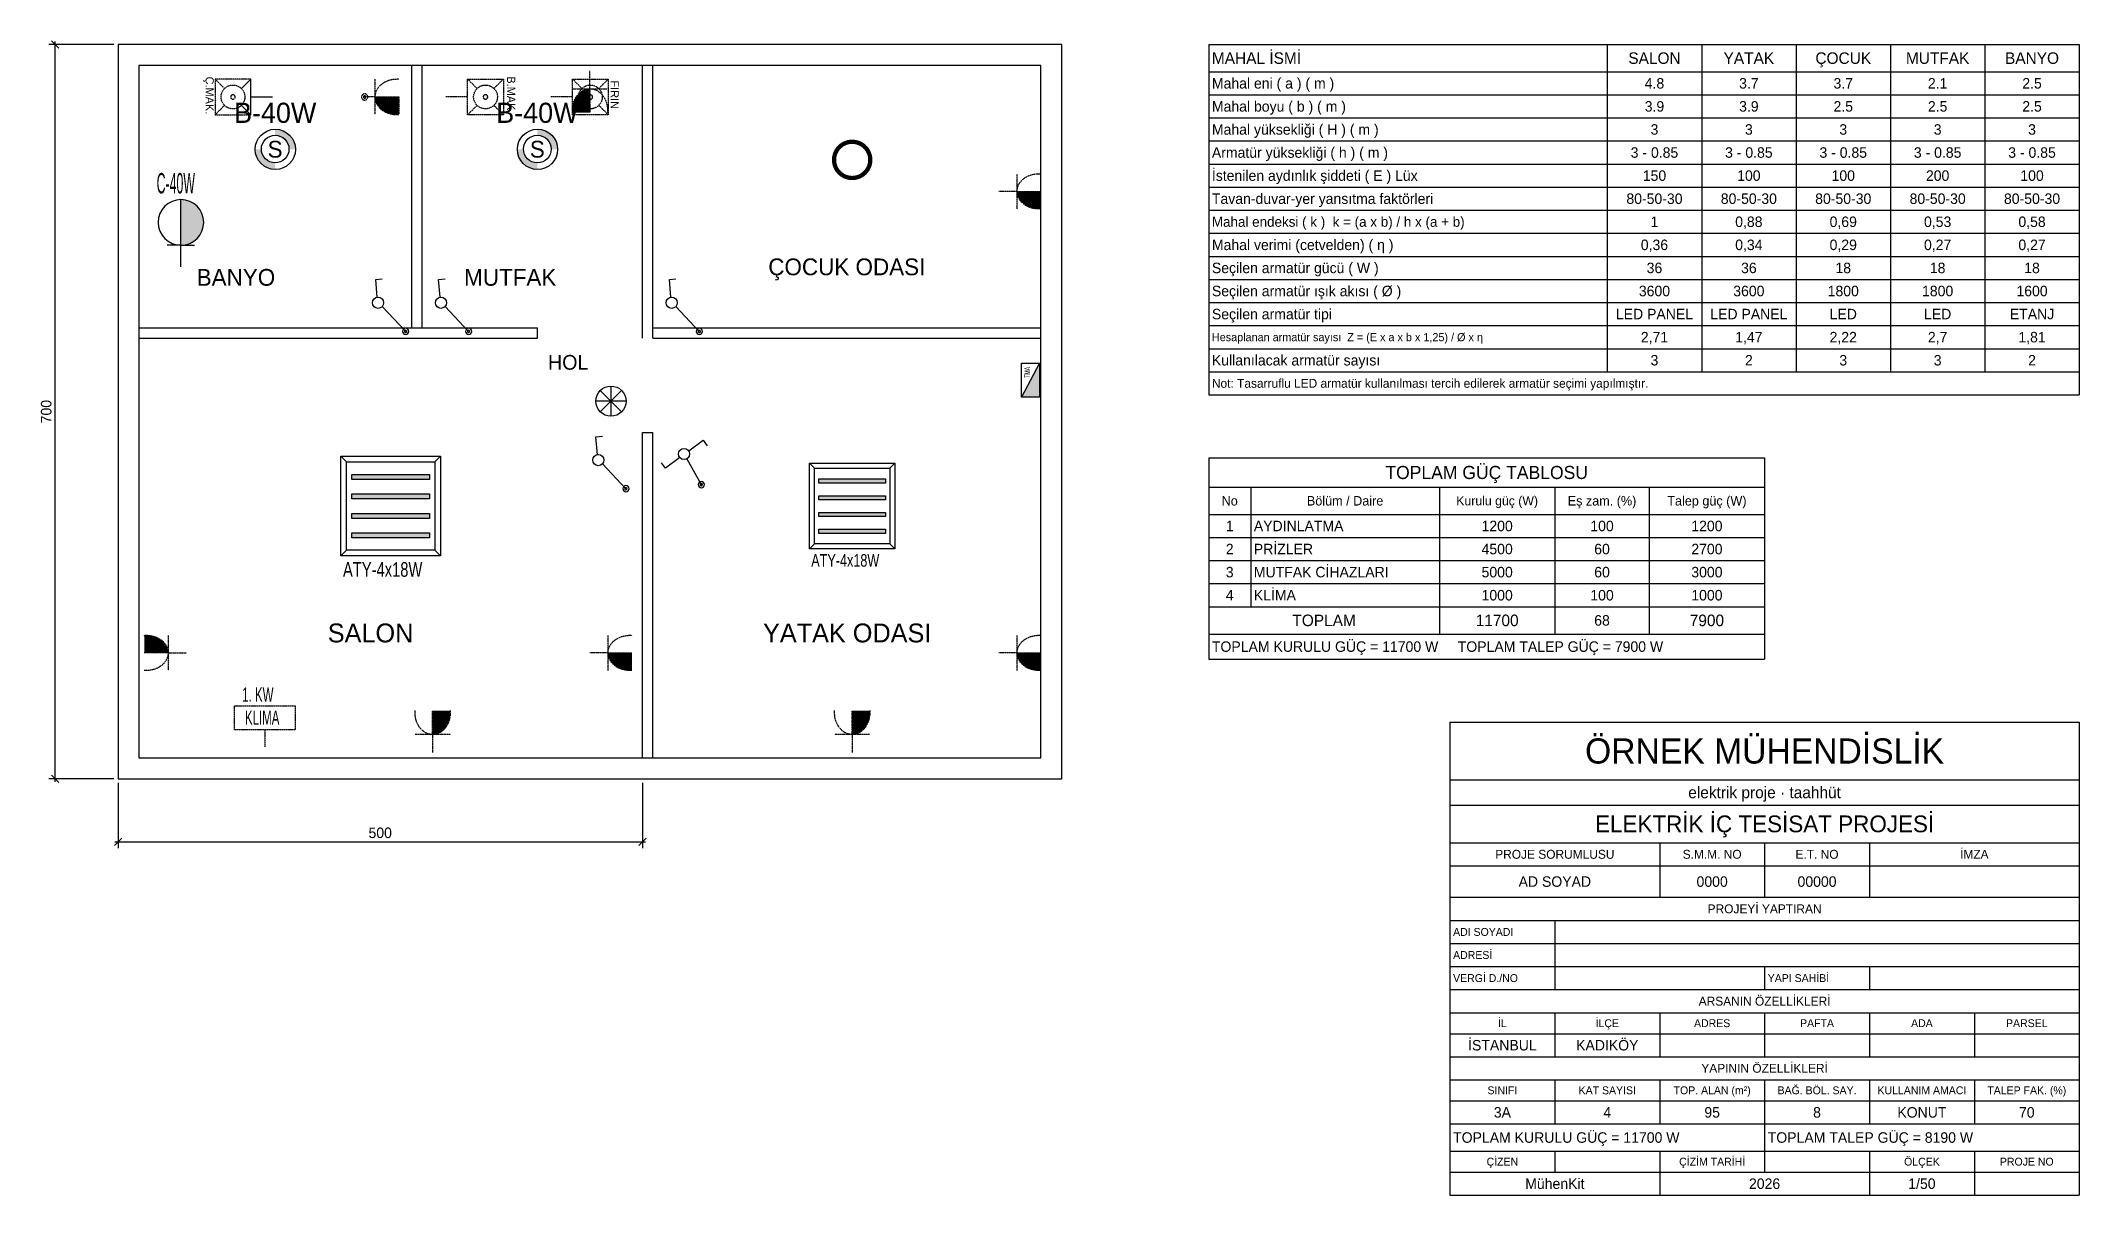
# Model space of a CAD drawing. Header units: centimetres. Extents: x -73 to 1870, y -396 to 704.
import ezdxf
from ezdxf.enums import TextEntityAlignment as Align

# ---------------------------------------------------------------- set-up
doc = ezdxf.new("R2010")
doc.units = ezdxf.units.CM
doc.linetypes.add('DASHDOT2', pattern=[1.778, 1.27, -0.254, 0, -0.254])

# ---------------------------------------------------------------- blocks, each defined once
blk = doc.blocks.new('MKC_MK_AYD_ATY4X18W_2')
for points in [[(-26.4, 21.5), (-26.4, 18.1), (26.4, 18.1), (26.4, 21.5)], [(-26.4, 8.2), (-26.4, 4.8), (26.4, 4.8), (26.4, 8.2)], [(-26.4, -5), (-26.4, -8.4), (26.4, -8.4), (26.4, -5)], [(-26.4, -18.3), (-26.4, -21.7), (26.4, -21.7), (26.4, -18.3)]]:
    blk.add_hatch(color=2).paths.add_polyline_path(points)
at = {"color": 2}
for p, q in [((-30, 30), (-34, 34)), ((30, 30), (34, 34)), ((-34, -34), (-30, -30)), ((34, -34), (30, -30))]:
    blk.add_line(p, q, dxfattribs=at)
at = {"color": 2, "elevation": 0}
for points in [[(-34, 34), (34, 34), (34, -34), (-34, -34)], [(-26.4, 21.5), (26.4, 21.5), (26.4, 18.1), (-26.4, 18.1)], [(-26.4, 8.2), (26.4, 8.2), (26.4, 4.8), (-26.4, 4.8)], [(-26.4, -5), (26.4, -5), (26.4, -8.4), (-26.4, -8.4)], [(-26.4, -18.3), (26.4, -18.3), (26.4, -21.7), (-26.4, -21.7)]]:
    blk.add_lwpolyline(points, close=True, dxfattribs=at)
blk.add_lwpolyline([(-30, 30), (30, 30), (30, -30), (-30, -30), (-30, 30)], dxfattribs=at)
at = {"color": 2, "width": 0.75}
blk.add_text('ATY-4x18W', height=10, dxfattribs=at).set_placement((-32.5, -48.2))
blk = doc.blocks.new('MKC_MK_AYD_B40W_S_2')
h = blk.add_hatch(color=2)
h.paths.add_polyline_path([(-8.3, 0.1), (-12, 0.1, 0.412214), (-0.2, -12), (-0.2, -8, -0.407769)])
h.paths.add_polyline_path([(8.1, 0.1), (12, 0.1, 0.416216), (-0.2, 12), (-0.2, 8.4, -0.420688)])
at = {"color": 2}
for centre, radius in [((0, 0), 12), ((-0.1, 0.2), 8.22)]:
    blk.add_circle(centre, radius, dxfattribs=at)
for s, height, p in [('B-40W', 12, (-24.6, 15.8)), ('S', 10, (-4.6, -4.9))]:
    blk.add_text(s, height=height, dxfattribs=at).set_placement(p)
blk = doc.blocks.new('MKC_MK_AYD_V1_40W_2')
at = {"color": 2}
blk.add_lwpolyline([(-9.5, 0, 0, 0, 1), (9.5, 0, 0, 0, 1), (-9.5, 0, 0, 0, 0), (-12.1, 0, 0, 0, -1), (12.1, 0, 0, 0, -1), (-12.1, 0, 0, 0, 0), (-10.8, 0, 2.56, 2.56, -1), (10.8, 0, 2.56, 2.56, -1), (-10.8, 0, 2.56, 2.56, -1)], format="xyseb", dxfattribs=at)
blk = doc.blocks.new('MKC_MK_AYD_N3X20W_2')
at = {"color": 2}
for p, q in [((12, 0), (-12, 0)), ((8.5, 8.5), (-8.5, -8.5)), ((-8.5, 8.5), (8.5, -8.5)), ((0, 12), (0, -12))]:
    blk.add_line(p, q, dxfattribs=at)
blk.add_circle((0, 0), 12, dxfattribs=at)
blk = doc.blocks.new('MKC_MK_AYD_C40W_2')
h = blk.add_hatch(color=2)
edge = h.paths.add_edge_path()
edge.add_arc((0, 8), 16.7, -90, 90)
edge.add_line((0, 24.7), (0, -8.7))
at = {"color": 2}
for p, q in [((0, -8.7), (0, 24.7)), ((0, -8.7), (-10, -8.7)), ((0, -8.7), (10, -8.7)), ((0, -24.7), (0, -8.7))]:
    blk.add_line(p, q, dxfattribs=at)
for start, end in [(90, 270), (270, 90)]:
    blk.add_arc((0, 8), 16.7, start, end, dxfattribs=at)
at = {"color": 2, "width": 0.45}
blk.add_text('C-40W', height=15, dxfattribs=at).set_placement((-17.8, 29.2))
blk = doc.blocks.new('MKC_MK_ANH_ADI_3')
at = {"color": 3}
for p, q in [((-10.2, 18.5), (-5.7, 18.9)), ((-9.2, 6.4), (-10.2, 18.5)), ((10.2, -16.8), (-5.7, 0.2))]:
    blk.add_line(p, q, dxfattribs=at)
blk.add_circle((-8.6, 2.7), 3.8, dxfattribs=at)
for major_axis, start_param, end_param in [((-0.01, 2.13), 3.136906, 9.420091), ((-0.572, 0.572), -1.272527, 1.869065), ((0.572, 0.572), 3.439862, 6.581454)]:
    blk.add_ellipse((10.2, -16.8), major_axis=major_axis, ratio=1, start_param=start_param, end_param=end_param, dxfattribs=at)
blk = doc.blocks.new('MKC_MK_ANH_VAVIEN_3')
at = {"color": 3}
for p, q in [((3, 9), (12.8, 16.2)), ((12.8, 16.2), (15.5, 12.5)), ((-12.8, -2.7), (-15.5, 0.9)), ((-3, 4.5), (-12.8, -2.7)), ((1.6, 3.6), (11.5, -14))]:
    blk.add_line(p, q, dxfattribs=at)
blk.add_circle((-0.2, 6.9), 3.8, dxfattribs=at)
for major_axis, start_param, end_param in [((-0.01, 2.13), 3.136906, 9.420091), ((-0.572, 0.572), -1.272527, 1.869065), ((0.572, 0.572), 3.439862, 6.581454)]:
    blk.add_ellipse((11.5, -14), major_axis=major_axis, ratio=1, start_param=start_param, end_param=end_param, dxfattribs=at)
blk = doc.blocks.new('MKC_MK_PRZ_TOPRAKLI_1')
at = {"linetype": 'DASHDOT2', "ltscale": 0.8}
h = blk.add_hatch(color=1, dxfattribs=at)
edge = h.paths.add_edge_path()
edge.add_line((0, -2), (0, -2))
edge.add_ellipse((0, 13), major_axis=(0, -15), ratio=0.8, start_angle=0.1301, end_angle=95.9647)
edge.add_line((12, 14.3), (0, 14.3))
edge.add_line((0, 14.3), (0, -2))
at = {"color": 1, "linetype": 'DASHDOT2', "ltscale": 0.8}
for p, q in [((0, -2), (0, 14.3)), ((11.9, -2), (-12, -2)), ((0, -2), (0, -14.3))]:
    blk.add_line(p, q, dxfattribs=at)
at = {"color": 1, "linetype": 'DASHDOT2', "ltscale": 0.8, "extrusion": (0, 0, -1)}
blk.add_ellipse((0, 13), major_axis=(0, -15), ratio=0.8, start_param=4.628997, end_param=7.937373, dxfattribs=at)
blk = doc.blocks.new('MKC_MK_PRZ_ETANJ_1')
h = blk.add_hatch(color=1)
edge = h.paths.add_edge_path()
edge.add_ellipse((-11.4, 0), major_axis=(15, 0), ratio=0.8, start_angle=360, end_angle=95.9647)
edge.add_line((-12.7, 12), (-12.7, 0))
edge.add_line((-12.7, 0), (3.6, 0))
at = {"color": 1, "linetype": 'DASHDOT2', "ltscale": 0.8}
for p, q in [((-12.7, 0), (-12.7, 12)), ((3.6, -12), (3.6, 12)), ((3.6, 0), (-12.7, 0)), ((3.6, 0), (10.6, 0))]:
    blk.add_line(p, q, dxfattribs=at)
for centre, major_axis, ratio, start_param, end_param in [((-11.4, 0), (15, 0), 0.8, 4.628997, 7.937373), ((10.6, 0), (-0.01, 2.13), 1, 3.136906, 9.420091), ((10.6, 0), (-0.572, 0.572), 1, -1.272527, 1.869065), ((10.6, 0), (0.572, 0.572), 1, 3.439862, 6.581454)]:
    blk.add_ellipse(centre, major_axis=major_axis, ratio=ratio, start_param=start_param, end_param=end_param, dxfattribs=at)
blk = doc.blocks.new('MKC_MK_KLIMA_1KW_4')
at = {"color": 4, "linetype": 'DASHDOT2', "ltscale": 0.8}
blk.add_line((0, -2.6), (0, -15.1), dxfattribs=at)
blk.add_lwpolyline([(-22.2, -2.6), (-22.2, 15.1), (22.2, 15.1), (22.2, -2.6)], close=True, dxfattribs=at)
at = {"color": 4, "linetype": 'DASHDOT2', "ltscale": 0.8, "width": 0.6}
for s, p in [('1. KW', (-16.6, 18)), ('KLIMA', (-14.6, 1.1))]:
    blk.add_text(s, height=10.5, dxfattribs=at).set_placement(p)
blk = doc.blocks.new('MKC_MK_BMAK_6')
at = {"color": 6, "linetype": 'DASHDOT2', "ltscale": 0.8}
for p, q in [((-5.1, 0), (-21.1, 0)), ((-5.1, -13.1), (-5.1, 13.1)), ((-5.1, 13.1), (21.1, 13.1)), ((1.8, 6.2), (-5.1, 13.1)), ((21.1, 13.1), (14.2, 6.2)), ((21.1, 13.1), (21.1, -13.1)), ((1.8, -6.2), (-5.1, -13.1)), ((21.1, -13.1), (-5.1, -13.1)), ((21.1, -13.1), (14.2, -6.2))]:
    blk.add_line(p, q, dxfattribs=at)
blk.add_circle((8, 0), 8.72, dxfattribs=at)
for start, end in [(90, 270), (270, 90)]:
    blk.add_arc((8, 0), 1.64, start, end, dxfattribs=at)
blk.add_text('B.MAK.', height=6, rotation=270, dxfattribs=at).set_placement((23.8, 15.1))
blk = doc.blocks.new('MKC_MK_FIRIN_6')
at = {"color": 6, "linetype": 'DASHDOT2', "ltscale": 0.8}
for p, q in [((-5.1, -13.1), (-5.1, 13.1)), ((-5.1, 13.1), (21.1, 13.1)), ((1.8, 6.2), (-5.1, 13.1)), ((21.1, 13.1), (14.2, 6.2)), ((21.1, 13.1), (21.1, -13.1)), ((-5.1, 0), (-21.1, 0)), ((1.8, -6.2), (-5.1, -13.1)), ((21.1, -13.1), (-5.1, -13.1)), ((21.1, -13.1), (14.2, -6.2))]:
    blk.add_line(p, q, dxfattribs=at)
blk.add_circle((8, 0), 8.72, dxfattribs=at)
for start, end in [(90, 270), (270, 90)]:
    blk.add_arc((8, 0), 1.64, start, end, dxfattribs=at)
blk.add_text('FIRIN', height=6, rotation=270, dxfattribs=at).set_placement((22.8, 12.1))
blk = doc.blocks.new('MKC_MK_CMAK_6')
at = {"color": 6, "linetype": 'DASHDOT2', "ltscale": 0.8}
for p, q in [((-21.1, 13.1), (-21.1, -13.1)), ((5.1, 13.1), (-21.1, 13.1)), ((-21.1, 13.1), (-14.2, 6.2)), ((-21.1, -13.1), (-14.2, -6.2)), ((-21.1, -13.1), (5.1, -13.1))]:
    blk.add_line(p, q, dxfattribs=at)
at = {"color": 6}
for p, q in [((-1.8, 6.2), (5.1, 13.1)), ((5.1, -13.1), (5.1, 13.1)), ((5.1, 0), (21.1, 0)), ((-1.8, -6.2), (5.1, -13.1))]:
    blk.add_line(p, q, dxfattribs=at)
at = {"color": 6, "linetype": 'DASHDOT2', "ltscale": 0.8}
blk.add_circle((-8, 0), 8.72, dxfattribs=at)
for start, end in [(90, 270), (270, 90)]:
    blk.add_arc((-8, 0), 1.64, start, end, dxfattribs=at)
blk.add_text('Ç.MAK.', height=6, rotation=270, dxfattribs=at).set_placement((-28.1, 14.9))
blk = doc.blocks.new('MKC_MK_ZA_TMA_5')
at = {"ltscale": 4}
blk.add_hatch(color=5, dxfattribs=at).paths.add_polyline_path([(-10.2, -5.3), (-10.2, 5.3), (10.2, -5.3)])
at = {"color": 5, "ltscale": 4}
for p, q in [((10.2, -5.3), (-10.2, 5.3)), ((-10.2, -5.3), (-10.2, 5.3)), ((-10.2, 5.3), (10.2, 5.3)), ((10.2, 5.3), (10.2, -5.3)), ((10.2, -5.3), (-10.2, -5.3))]:
    blk.add_line(p, q, dxfattribs=at)
at = {"color": 5}
blk.add_line((10.2, 5.3), (10.2, -5.3), dxfattribs=at)
at = {"color": 5, "width": 0.55}
blk.add_text('TMA', height=3.36, rotation=360, dxfattribs=at).set_placement((1.4, 0.2))
blk = doc.blocks.new('MK_OLCU_8df2af857ac559a')
at = {"color": 0}
for p, q in [((0, -4), (0, -66)), ((500, -4), (500, -66)), ((-3.5, -63.5), (3.5, -56.5)), ((496.5, -63.5), (503.5, -56.5)), ((-3, -60), (503, -60))]:
    blk.add_line(p, q, dxfattribs=at)
blk.add_text('500', height=10, dxfattribs=at).set_placement((250, -56.5), align=Align.CENTER)
blk = doc.blocks.new('MK_OLCU_8df2af857ac59a9')
at = {"color": 0}
for p, q in [((-4, 700), (-66, 700)), ((-56.5, 696.5), (-63.5, 703.5)), ((-60, -3), (-60, 703)), ((-4, 0), (-66, 0)), ((-56.5, -3.5), (-63.5, 3.5))]:
    blk.add_line(p, q, dxfattribs=at)
blk.add_text('700', height=10, rotation=90, dxfattribs=at).set_placement((-63.5, 350), align=Align.CENTER)
blk = doc.blocks.new('MK_TBL_AYD_622113')
at = {"color": 7}
for p, q in [((0, 0), (380, 0)), ((0, 0), (0, -26)), ((380, 0), (470, 0)), ((380, 0), (380, -26)), ((470, 0), (560, 0)), ((470, 0), (470, -26)), ((560, 0), (650, 0)), ((560, 0), (560, -26)), ((650, 0), (740, 0)), ((650, 0), (650, -26)), ((740, 0), (830, 0)), ((740, 0), (740, -26)), ((830, 0), (830, -26)), ((0, -26), (380, -26)), ((0, -26), (0, -48)), ((380, -26), (470, -26)), ((380, -26), (380, -48)), ((470, -26), (560, -26)), ((470, -26), (470, -48)), ((560, -26), (650, -26)), ((560, -26), (560, -48)), ((650, -26), (740, -26)), ((650, -26), (650, -48)), ((740, -26), (830, -26)), ((740, -26), (740, -48)), ((830, -26), (830, -48)), ((0, -48), (380, -48)), ((0, -48), (0, -70)), ((380, -48), (470, -48)), ((380, -48), (380, -70)), ((470, -48), (560, -48)), ((470, -48), (470, -70)), ((560, -48), (650, -48)), ((560, -48), (560, -70)), ((650, -48), (740, -48)), ((650, -48), (650, -70)), ((740, -48), (830, -48)), ((740, -48), (740, -70)), ((830, -48), (830, -70)), ((0, -70), (380, -70)), ((0, -70), (0, -92)), ((380, -70), (470, -70)), ((380, -70), (380, -92)), ((470, -70), (560, -70)), ((470, -70), (470, -92)), ((560, -70), (650, -70)), ((560, -70), (560, -92)), ((650, -70), (740, -70)), ((650, -70), (650, -92)), ((740, -70), (830, -70)), ((740, -70), (740, -92)), ((830, -70), (830, -92)), ((0, -92), (380, -92)), ((0, -92), (0, -114)), ((380, -92), (470, -92)), ((380, -92), (380, -114)), ((470, -92), (560, -92)), ((470, -92), (470, -114)), ((560, -92), (650, -92)), ((560, -92), (560, -114)), ((650, -92), (740, -92)), ((650, -92), (650, -114)), ((740, -92), (830, -92)), ((740, -92), (740, -114)), ((830, -92), (830, -114)), ((0, -114), (380, -114)), ((0, -114), (0, -136)), ((380, -114), (470, -114)), ((380, -114), (380, -136)), ((470, -114), (560, -114)), ((470, -114), (470, -136)), ((560, -114), (650, -114)), ((560, -114), (560, -136)), ((650, -114), (740, -114)), ((650, -114), (650, -136)), ((740, -114), (830, -114)), ((740, -114), (740, -136)), ((830, -114), (830, -136)), ((0, -136), (380, -136)), ((0, -136), (0, -158)), ((380, -136), (470, -136)), ((380, -136), (380, -158)), ((470, -136), (560, -136)), ((470, -136), (470, -158)), ((560, -136), (650, -136)), ((560, -136), (560, -158)), ((650, -136), (740, -136)), ((650, -136), (650, -158)), ((740, -136), (830, -136)), ((740, -136), (740, -158)), ((830, -136), (830, -158)), ((0, -158), (380, -158)), ((0, -158), (0, -180)), ((380, -158), (470, -158)), ((380, -158), (380, -180)), ((470, -158), (560, -158)), ((470, -158), (470, -180)), ((560, -158), (650, -158)), ((560, -158), (560, -180)), ((650, -158), (740, -158)), ((650, -158), (650, -180)), ((740, -158), (830, -158)), ((740, -158), (740, -180)), ((830, -158), (830, -180)), ((0, -180), (380, -180)), ((0, -180), (0, -202)), ((380, -180), (470, -180)), ((380, -180), (380, -202)), ((470, -180), (560, -180)), ((470, -180), (470, -202)), ((560, -180), (650, -180)), ((560, -180), (560, -202)), ((650, -180), (740, -180)), ((650, -180), (650, -202)), ((740, -180), (830, -180)), ((740, -180), (740, -202)), ((830, -180), (830, -202)), ((0, -202), (380, -202)), ((0, -202), (0, -224)), ((380, -202), (470, -202)), ((380, -202), (380, -224)), ((470, -202), (560, -202)), ((470, -202), (470, -224)), ((560, -202), (650, -202)), ((560, -202), (560, -224)), ((650, -202), (740, -202)), ((650, -202), (650, -224)), ((740, -202), (830, -202)), ((740, -202), (740, -224)), ((830, -202), (830, -224)), ((0, -224), (380, -224)), ((0, -224), (0, -246)), ((380, -224), (470, -224)), ((380, -224), (380, -246)), ((470, -224), (560, -224)), ((470, -224), (470, -246)), ((560, -224), (650, -224)), ((560, -224), (560, -246)), ((650, -224), (740, -224)), ((650, -224), (650, -246)), ((740, -224), (830, -224)), ((740, -224), (740, -246)), ((830, -224), (830, -246)), ((0, -246), (380, -246)), ((0, -246), (0, -268)), ((380, -246), (470, -246)), ((380, -246), (380, -268)), ((470, -246), (560, -246)), ((470, -246), (470, -268)), ((560, -246), (650, -246)), ((560, -246), (560, -268)), ((650, -246), (740, -246)), ((650, -246), (650, -268)), ((740, -246), (830, -246)), ((740, -246), (740, -268)), ((830, -246), (830, -268)), ((0, -268), (380, -268)), ((0, -268), (0, -290)), ((380, -268), (470, -268)), ((380, -268), (380, -290)), ((470, -268), (560, -268)), ((470, -268), (470, -290)), ((560, -268), (650, -268)), ((560, -268), (560, -290)), ((650, -268), (740, -268)), ((650, -268), (650, -290)), ((740, -268), (830, -268)), ((740, -268), (740, -290)), ((830, -268), (830, -290)), ((0, -290), (380, -290)), ((0, -290), (0, -312)), ((380, -290), (470, -290)), ((380, -290), (380, -312)), ((470, -290), (560, -290)), ((470, -290), (470, -312)), ((560, -290), (650, -290)), ((560, -290), (560, -312)), ((650, -290), (740, -290)), ((650, -290), (650, -312)), ((740, -290), (830, -290)), ((740, -290), (740, -312)), ((830, -290), (830, -312)), ((0, -312), (380, -312)), ((0, -312), (0, -334)), ((380, -312), (470, -312)), ((470, -312), (560, -312)), ((560, -312), (650, -312)), ((650, -312), (740, -312)), ((740, -312), (830, -312)), ((830, -312), (830, -334)), ((0, -334), (380, -334)), ((380, -334), (470, -334)), ((470, -334), (560, -334)), ((560, -334), (650, -334)), ((650, -334), (740, -334)), ((740, -334), (830, -334))]:
    blk.add_line(p, q, dxfattribs=at)
for s, height, p in [('MAHAL İSMİ', 11, (3, -13)), ('Mahal eni ( a ) ( m )', 10, (3, -37)), ('Mahal boyu ( b ) ( m )', 10, (3, -59)), ('Mahal yüksekliği ( H ) ( m )', 10, (3, -81)), ('Armatür yüksekliği ( h ) ( m )', 10, (3, -103)), ('İstenilen aydınlık şiddeti ( E ) Lüx', 10, (3, -125)), ('Tavan-duvar-yer yansıtma faktörleri', 10, (3, -147)), ('Mahal endeksi ( k )  k = (a x b) / h x (a + b)', 9.565, (3, -169)), ('Mahal verimi (cetvelden) ( η )', 10, (3, -191)), ('Seçilen armatür gücü ( W )', 10, (3, -213)), ('Seçilen armatür ışık akısı ( Ø )', 10, (3, -235)), ('Seçilen armatür tipi', 10, (3, -257)), ('Hesaplanan armatür sayısı  Z = (E x a x b x 1,25) / Ø x η', 7.719, (3, -279)), ('Kullanılacak armatür sayısı', 10, (3, -301)), ('Not: Tasarruflu LED armatür kullanılması tercih edilerek armatür seçimi yapılmıştır.', 8.5, (3, -323))]:
    blk.add_text(s, height=height, dxfattribs=at).set_placement(p, align=Align.MIDDLE_LEFT)
for s, height, p in [('SALON', 11, (425, -13)), ('YATAK', 11, (515, -13)), ('ÇOCUK', 11, (605, -13)), ('MUTFAK', 11, (695, -13)), ('BANYO', 11, (785, -13)), ('4.8', 10, (425, -37)), ('3.7', 10, (515, -37)), ('3.7', 10, (605, -37)), ('2.1', 10, (695, -37)), ('2.5', 10, (785, -37)), ('3.9', 10, (425, -59)), ('3.9', 10, (515, -59)), ('2.5', 10, (605, -59)), ('2.5', 10, (695, -59)), ('2.5', 10, (785, -59)), ('3', 10, (425, -81)), ('3', 10, (515, -81)), ('3', 10, (605, -81)), ('3', 10, (695, -81)), ('3', 10, (785, -81)), ('3 - 0.85', 10, (425, -103)), ('3 - 0.85', 10, (515, -103)), ('3 - 0.85', 10, (605, -103)), ('3 - 0.85', 10, (695, -103)), ('3 - 0.85', 10, (785, -103)), ('150', 10, (425, -125)), ('100', 10, (515, -125)), ('100', 10, (605, -125)), ('200', 10, (695, -125)), ('100', 10, (785, -125)), ('80-50-30', 10, (425, -147)), ('80-50-30', 10, (515, -147)), ('80-50-30', 10, (605, -147)), ('80-50-30', 10, (695, -147)), ('80-50-30', 10, (785, -147)), ('1', 10, (425, -169)), ('0,88', 10, (515, -169)), ('0,69', 10, (605, -169)), ('0,53', 10, (695, -169)), ('0,58', 10, (785, -169)), ('0,36', 10, (425, -191)), ('0,34', 10, (515, -191)), ('0,29', 10, (605, -191)), ('0,27', 10, (695, -191)), ('0,27', 10, (785, -191)), ('36', 10, (425, -213)), ('36', 10, (515, -213)), ('18', 10, (605, -213)), ('18', 10, (695, -213)), ('18', 10, (785, -213)), ('3600', 10, (425, -235)), ('3600', 10, (515, -235)), ('1800', 10, (605, -235)), ('1800', 10, (695, -235)), ('1600', 10, (785, -235)), ('LED PANEL', 10, (425, -257)), ('LED PANEL', 10, (515, -257)), ('LED', 10, (605, -257)), ('LED', 10, (695, -257)), ('ETANJ', 10, (785, -257)), ('2,71', 10, (425, -279)), ('1,47', 10, (515, -279)), ('2,22', 10, (605, -279)), ('2,7', 10, (695, -279)), ('1,81', 10, (785, -279)), ('3', 10, (425, -301)), ('2', 10, (515, -301)), ('3', 10, (605, -301)), ('3', 10, (695, -301)), ('2', 10, (785, -301))]:
    blk.add_text(s, height=height, dxfattribs=at).set_placement(p, align=Align.MIDDLE_CENTER)
blk = doc.blocks.new('MK_TBL_GUC_622124')
at = {"color": 7}
for p, q in [((0, 0), (40, 0)), ((0, 0), (0, -28)), ((40, 0), (220, 0)), ((220, 0), (330, 0)), ((330, 0), (420, 0)), ((420, 0), (530, 0)), ((530, 0), (530, -28)), ((0, -28), (40, -28)), ((0, -28), (0, -54)), ((40, -28), (220, -28)), ((40, -28), (40, -54)), ((220, -28), (330, -28)), ((220, -28), (220, -54)), ((330, -28), (420, -28)), ((330, -28), (330, -54)), ((420, -28), (530, -28)), ((420, -28), (420, -54)), ((530, -28), (530, -54)), ((0, -54), (40, -54)), ((0, -54), (0, -76)), ((40, -54), (220, -54)), ((40, -54), (40, -76)), ((220, -54), (330, -54)), ((220, -54), (220, -76)), ((330, -54), (420, -54)), ((330, -54), (330, -76)), ((420, -54), (530, -54)), ((420, -54), (420, -76)), ((530, -54), (530, -76)), ((0, -76), (40, -76)), ((0, -76), (0, -98)), ((40, -76), (220, -76)), ((40, -76), (40, -98)), ((220, -76), (330, -76)), ((220, -76), (220, -98)), ((330, -76), (420, -76)), ((330, -76), (330, -98)), ((420, -76), (530, -76)), ((420, -76), (420, -98)), ((530, -76), (530, -98)), ((0, -98), (40, -98)), ((0, -98), (0, -120)), ((40, -98), (220, -98)), ((40, -98), (40, -120)), ((220, -98), (330, -98)), ((220, -98), (220, -120)), ((330, -98), (420, -98)), ((330, -98), (330, -120)), ((420, -98), (530, -98)), ((420, -98), (420, -120)), ((530, -98), (530, -120)), ((0, -120), (40, -120)), ((0, -120), (0, -142)), ((40, -120), (220, -120)), ((40, -120), (40, -142)), ((220, -120), (330, -120)), ((220, -120), (220, -142)), ((330, -120), (420, -120)), ((330, -120), (330, -142)), ((420, -120), (530, -120)), ((420, -120), (420, -142)), ((530, -120), (530, -142)), ((0, -142), (40, -142)), ((0, -142), (0, -168)), ((40, -142), (220, -142)), ((220, -142), (330, -142)), ((220, -142), (220, -168)), ((330, -142), (420, -142)), ((330, -142), (330, -168)), ((420, -142), (530, -142)), ((420, -142), (420, -168)), ((530, -142), (530, -168)), ((0, -168), (40, -168)), ((0, -168), (0, -192)), ((40, -168), (220, -168)), ((220, -168), (330, -168)), ((330, -168), (420, -168)), ((420, -168), (530, -168)), ((530, -168), (530, -192)), ((0, -192), (40, -192)), ((40, -192), (220, -192)), ((220, -192), (330, -192)), ((330, -192), (420, -192)), ((420, -192), (530, -192))]:
    blk.add_line(p, q, dxfattribs=at)
for s, height, p in [('TOPLAM GÜÇ TABLOSU', 12.5, (265, -14)), ('No', 9, (20, -41)), ('Bölüm / Daire', 9, (130, -41)), ('Kurulu güç (W)', 8.739, (275, -41)), ('Eş zam. (%)', 8.984, (375, -41)), ('Talep güç (W)', 9, (475, -41)), ('1', 10, (20, -65)), ('1200', 10, (275, -65)), ('100', 10, (375, -65)), ('1200', 10, (475, -65)), ('2', 10, (20, -87)), ('4500', 10, (275, -87)), ('60', 10, (375, -87)), ('2700', 10, (475, -87)), ('3', 10, (20, -109)), ('5000', 10, (275, -109)), ('60', 10, (375, -109)), ('3000', 10, (475, -109)), ('4', 10, (20, -131)), ('1000', 10, (275, -131)), ('100', 10, (375, -131)), ('1000', 10, (475, -131)), ('TOPLAM', 11, (110, -155)), ('11700', 11, (275, -155)), ('68', 10, (375, -155)), ('7900', 11, (475, -155))]:
    blk.add_text(s, height=height, dxfattribs=at).set_placement(p, align=Align.MIDDLE_CENTER)
for s, p in [('AYDINLATMA', (43, -65)), ('PRİZLER', (43, -87)), ('MUTFAK CİHAZLARI', (43, -109)), ('KLİMA', (43, -131)), ('TOPLAM KURULU GÜÇ = 11700 W     TOPLAM TALEP GÜÇ = 7900 W', (3, -180))]:
    blk.add_text(s, height=10, dxfattribs=at).set_placement(p, align=Align.MIDDLE_LEFT)
blk = doc.blocks.new('MK_TBL_ANTET_622127')
at = {"color": 7}
for p, q in [((0, 0), (100, 0)), ((0, 0), (0, -55)), ((100, 0), (200, 0)), ((200, 0), (300, 0)), ((300, 0), (400, 0)), ((400, 0), (500, 0)), ((500, 0), (600, 0)), ((600, 0), (600, -55)), ((0, -55), (100, -55)), ((0, -55), (0, -79)), ((100, -55), (200, -55)), ((200, -55), (300, -55)), ((300, -55), (400, -55)), ((400, -55), (500, -55)), ((500, -55), (600, -55)), ((600, -55), (600, -79)), ((0, -79), (100, -79)), ((0, -79), (0, -115)), ((100, -79), (200, -79)), ((200, -79), (300, -79)), ((300, -79), (400, -79)), ((400, -79), (500, -79)), ((500, -79), (600, -79)), ((600, -79), (600, -115)), ((0, -115), (100, -115)), ((0, -115), (0, -137)), ((100, -115), (200, -115)), ((200, -115), (300, -115)), ((200, -115), (200, -137)), ((300, -115), (400, -115)), ((300, -115), (300, -137)), ((400, -115), (500, -115)), ((400, -115), (400, -137)), ((500, -115), (600, -115)), ((600, -115), (600, -137)), ((0, -137), (100, -137)), ((0, -137), (0, -167)), ((100, -137), (200, -137)), ((200, -137), (300, -137)), ((200, -137), (200, -167)), ((300, -137), (400, -137)), ((300, -137), (300, -167)), ((400, -137), (500, -137)), ((400, -137), (400, -167)), ((500, -137), (600, -137)), ((600, -137), (600, -167)), ((0, -167), (100, -167)), ((0, -167), (0, -189)), ((100, -167), (200, -167)), ((200, -167), (300, -167)), ((300, -167), (400, -167)), ((400, -167), (500, -167)), ((500, -167), (600, -167)), ((600, -167), (600, -189)), ((0, -189), (100, -189)), ((0, -189), (0, -211)), ((100, -189), (200, -189)), ((100, -189), (100, -211)), ((200, -189), (300, -189)), ((300, -189), (400, -189)), ((400, -189), (500, -189)), ((500, -189), (600, -189)), ((600, -189), (600, -211)), ((0, -211), (100, -211)), ((0, -211), (0, -233)), ((100, -211), (200, -211)), ((100, -211), (100, -233)), ((200, -211), (300, -211)), ((300, -211), (400, -211)), ((400, -211), (500, -211)), ((500, -211), (600, -211)), ((600, -211), (600, -233)), ((0, -233), (100, -233)), ((0, -233), (0, -255)), ((100, -233), (200, -233)), ((100, -233), (100, -255)), ((200, -233), (300, -233)), ((300, -233), (400, -233)), ((300, -233), (300, -255)), ((400, -233), (500, -233)), ((400, -233), (400, -255)), ((500, -233), (600, -233)), ((600, -233), (600, -255)), ((0, -255), (100, -255)), ((0, -255), (0, -277)), ((100, -255), (200, -255)), ((200, -255), (300, -255)), ((300, -255), (400, -255)), ((400, -255), (500, -255)), ((500, -255), (600, -255)), ((600, -255), (600, -277)), ((0, -277), (100, -277)), ((0, -277), (0, -297)), ((100, -277), (200, -277)), ((100, -277), (100, -297)), ((200, -277), (300, -277)), ((200, -277), (200, -297)), ((300, -277), (400, -277)), ((300, -277), (300, -297)), ((400, -277), (500, -277)), ((400, -277), (400, -297)), ((500, -277), (600, -277)), ((500, -277), (500, -297)), ((600, -277), (600, -297)), ((0, -297), (100, -297)), ((0, -297), (0, -319)), ((100, -297), (200, -297)), ((100, -297), (100, -319)), ((200, -297), (300, -297)), ((200, -297), (200, -319)), ((300, -297), (400, -297)), ((300, -297), (300, -319)), ((400, -297), (500, -297)), ((400, -297), (400, -319)), ((500, -297), (600, -297)), ((500, -297), (500, -319)), ((600, -297), (600, -319)), ((0, -319), (100, -319)), ((0, -319), (0, -341)), ((100, -319), (200, -319)), ((200, -319), (300, -319)), ((300, -319), (400, -319)), ((400, -319), (500, -319)), ((500, -319), (600, -319)), ((600, -319), (600, -341)), ((0, -341), (100, -341)), ((0, -341), (0, -361)), ((100, -341), (200, -341)), ((100, -341), (100, -361)), ((200, -341), (300, -341)), ((200, -341), (200, -361)), ((300, -341), (400, -341)), ((300, -341), (300, -361)), ((400, -341), (500, -341)), ((400, -341), (400, -361)), ((500, -341), (600, -341)), ((500, -341), (500, -361)), ((600, -341), (600, -361)), ((0, -361), (100, -361)), ((0, -361), (0, -383)), ((100, -361), (200, -361)), ((100, -361), (100, -383)), ((200, -361), (300, -361)), ((200, -361), (200, -383)), ((300, -361), (400, -361)), ((300, -361), (300, -383)), ((400, -361), (500, -361)), ((400, -361), (400, -383)), ((500, -361), (600, -361)), ((500, -361), (500, -383)), ((600, -361), (600, -383)), ((0, -383), (100, -383)), ((0, -383), (0, -409)), ((100, -383), (200, -383)), ((200, -383), (300, -383)), ((300, -383), (400, -383)), ((300, -383), (300, -409)), ((400, -383), (500, -383)), ((500, -383), (600, -383)), ((600, -383), (600, -409)), ((0, -409), (100, -409)), ((0, -409), (0, -429)), ((100, -409), (200, -409)), ((100, -409), (100, -429)), ((200, -409), (300, -409)), ((200, -409), (200, -429)), ((300, -409), (400, -409)), ((300, -409), (300, -429)), ((400, -409), (500, -409)), ((400, -409), (400, -429)), ((500, -409), (600, -409)), ((500, -409), (500, -429)), ((600, -409), (600, -429)), ((0, -429), (100, -429)), ((0, -429), (0, -451)), ((100, -429), (200, -429)), ((200, -429), (300, -429)), ((200, -429), (200, -451)), ((300, -429), (400, -429)), ((400, -429), (500, -429)), ((400, -429), (400, -451)), ((500, -429), (600, -429)), ((500, -429), (500, -451)), ((600, -429), (600, -451)), ((0, -451), (100, -451)), ((100, -451), (200, -451)), ((200, -451), (300, -451)), ((300, -451), (400, -451)), ((400, -451), (500, -451)), ((500, -451), (600, -451))]:
    blk.add_line(p, q, dxfattribs=at)
for s, height, p in [('ÖRNEK MÜHENDİSLİK', 24, (300, -27.5)), ('elektrik proje · taahhüt', 11, (300, -67)), ('ELEKTRİK İÇ TESİSAT PROJESİ', 16, (300, -97)), ('PROJE SORUMLUSU', 8.5, (100, -126)), ('S.M.M. NO', 8.5, (250, -126)), ('E.T. NO', 8.5, (350, -126)), ('İMZA', 8.5, (500, -126)), ('AD SOYAD', 10, (100, -152)), ('0000', 10, (250, -152)), ('00000', 10, (350, -152)), ('PROJEYİ YAPTIRAN', 8.5, (300, -178)), ('ARSANIN ÖZELLİKLERİ', 8.5, (300, -266)), ('İL', 7.5, (50, -287)), ('İLÇE', 7.5, (150, -287)), ('ADRES', 7.5, (250, -287)), ('PAFTA', 7.5, (350, -287)), ('ADA', 7.5, (450, -287)), ('PARSEL', 7.5, (550, -287)), ('İSTANBUL', 10, (50, -308)), ('KADIKÖY', 10, (150, -308)), ('YAPININ ÖZELLİKLERİ', 8.5, (300, -330)), ('SINIFI', 7.5, (50, -351)), ('KAT SAYISI', 7.5, (150, -351)), ('TOP. ALAN (m²)', 7.5, (250, -351)), ('BAĞ. BÖL. SAY.', 7.5, (350, -351)), ('KULLANIM AMACI', 7.5, (450, -351)), ('TALEP FAK. (%)', 7.5, (550, -351)), ('3A', 10, (50, -372)), ('4', 10, (150, -372)), ('95', 10, (250, -372)), ('8', 10, (350, -372)), ('KONUT', 10, (450, -372)), ('70', 10, (550, -372)), ('ÇİZEN', 7.5, (50, -419)), ('ÇİZİM TARİHİ', 7.5, (250, -419)), ('ÖLÇEK', 7.5, (450, -419)), ('PROJE NO', 7.5, (550, -419)), ('MühenKit', 10, (100, -440)), ('2026', 10, (300, -440)), ('1/50', 10, (450, -440))]:
    blk.add_text(s, height=height, dxfattribs=at).set_placement(p, align=Align.MIDDLE_CENTER)
for s, height, p in [('ADI SOYADI', 7.5, (3, -200)), ('ADRESİ', 7.5, (3, -222)), ('VERGİ D./NO', 7.5, (3, -244)), ('YAPI SAHİBİ', 7.5, (303, -244)), ('TOPLAM KURULU GÜÇ = 11700 W', 10, (3, -396)), ('TOPLAM TALEP GÜÇ = 8190 W', 10, (303, -396))]:
    blk.add_text(s, height=height, dxfattribs=at).set_placement(p, align=Align.MIDDLE_LEFT)

msp = doc.modelspace()

# ---------------------------------------------------------------- linework, layer by layer
for p, q in [((280.5, 430.5), (280.5, 680.5)), ((290.5, 430.5), (290.5, 680.5)), ((500.5, 420.5), (500.5, 680.5)), ((510.5, 420.5), (510.5, 680.5)), ((20.5, 430.5), (400.5, 430.5)), ((400.5, 420.5), (400.5, 430.5)), ((510.5, 430.5), (880.5, 430.5)), ((20.5, 420.5), (400.5, 420.5)), ((510.5, 420.5), (880.5, 420.5)), ((500.5, 20.5), (500.5, 330.5)), ((500.5, 330.5), (510.5, 330.5)), ((510.5, 20.5), (510.5, 330.5))]:
    msp.add_line(p, q)
for points in [[(0.5, 0.5), (900.5, 0.5), (900.5, 700.5), (0.5, 700.5)], [(20.5, 20.5), (880.5, 20.5), (880.5, 680.5), (20.5, 680.5)]]:
    msp.add_lwpolyline(points, close=True)

# ---------------------------------------------------------------- block references
for name, p in [('MK_OLCU_8df2af857ac59a9', (0.5, 0.5)), ('MK_TBL_AYD_622113', (1040.5, 700.5)), ('MK_TBL_GUC_622124', (1040.5, 306.5)), ('MK_TBL_ANTET_622127', (1270.5, 54.5)), ('MK_OLCU_8df2af857ac559a', (0.5, 0.5))]:
    msp.add_blockref(name, p)
at = {"color": 6, "xscale": 1.3, "yscale": 1.3, "zscale": 1.3}
for name, p in [('MKC_MK_CMAK_6', (120.5, 650.5)), ('MKC_MK_BMAK_6', (340.5, 650.5)), ('MKC_MK_FIRIN_6', (440.5, 650.5))]:
    msp.add_blockref(name, p, dxfattribs=at)
at = {"color": 1, "xscale": 1.4, "yscale": 1.4, "zscale": 1.4}
for name, p, rotation in [('MKC_MK_PRZ_ETANJ_1', (250.5, 650.5), 180), ('MKC_MK_PRZ_TOPRAKLI_1', (450.5, 655.5), 180), ('MKC_MK_PRZ_TOPRAKLI_1', (860.5, 560.5), 270), ('MKC_MK_PRZ_TOPRAKLI_1', (45.5, 120.5), 90), ('MKC_MK_PRZ_TOPRAKLI_1', (470.5, 120.5), 270), ('MKC_MK_PRZ_TOPRAKLI_1', (860.5, 120.5), 270)]:
    msp.add_blockref(name, p, dxfattribs=dict(at, rotation=rotation))
at = {"color": 2}
for name, p, xscale, yscale, zscale in [('MKC_MK_AYD_B40W_S_2', (150.5, 600.5), 1.6, 1.6, 1.6), ('MKC_MK_AYD_B40W_S_2', (400.5, 600.5), 1.6, 1.6, 1.6), ('MKC_MK_AYD_V1_40W_2', (700.5, 590.5), 1.6, 1.6, 1.6), ('MKC_MK_AYD_C40W_2', (60.5, 520.5), 1.3, 1.3, 1.3), ('MKC_MK_AYD_N3X20W_2', (470.5, 360.5), 1.2, 1.2, 1.2), ('MKC_MK_AYD_ATY4X18W_2', (260.5, 260.5), 1.4, 1.4, 1.4), ('MKC_MK_AYD_ATY4X18W_2', (700.5, 260.5), 1.2, 1.2, 1.2)]:
    msp.add_blockref(name, p, dxfattribs=dict(at, xscale=xscale, yscale=yscale, zscale=zscale))
at = {"color": 3, "xscale": 1.4, "yscale": 1.4, "zscale": 1.4}
for name, p in [('MKC_MK_ANH_ADI_3', (260.5, 450.5)), ('MKC_MK_ANH_ADI_3', (320.5, 450.5)), ('MKC_MK_ANH_ADI_3', (540.5, 450.5)), ('MKC_MK_ANH_ADI_3', (470.5, 300.5)), ('MKC_MK_ANH_VAVIEN_3', (540.5, 300.5))]:
    msp.add_blockref(name, p, dxfattribs=at)
at = {"color": 5, "xscale": 1.6, "yscale": 1.6, "zscale": 1.6, "rotation": 90}
msp.add_blockref('MKC_MK_ZA_TMA_5', (870.5, 380.5), dxfattribs=at)
at = {"color": 4, "xscale": 1.3, "yscale": 1.3, "zscale": 1.3}
msp.add_blockref('MKC_MK_KLIMA_1KW_4', (140.5, 50.5), dxfattribs=at)
at = {"color": 1, "xscale": 1.4, "yscale": 1.4, "zscale": 1.4}
for p in [(300.5, 45.5), (700.5, 45.5)]:
    msp.add_blockref('MKC_MK_PRZ_TOPRAKLI_1', p, dxfattribs=at)

# ---------------------------------------------------------------- texts
for s, height, p in [('BANYO', 16, (75.5, 470.5)), ('MUTFAK', 16, (330.5, 470.5)), ('ÇOCUK ODASI', 16, (620.5, 480.5)), ('HOL', 14, (410.5, 390.5)), ('SALON', 18, (200.5, 130.5)), ('YATAK ODASI', 18, (615.5, 130.5))]:
    msp.add_text(s, height=height).set_placement(p)

doc.saveas('drawing.dxf')
